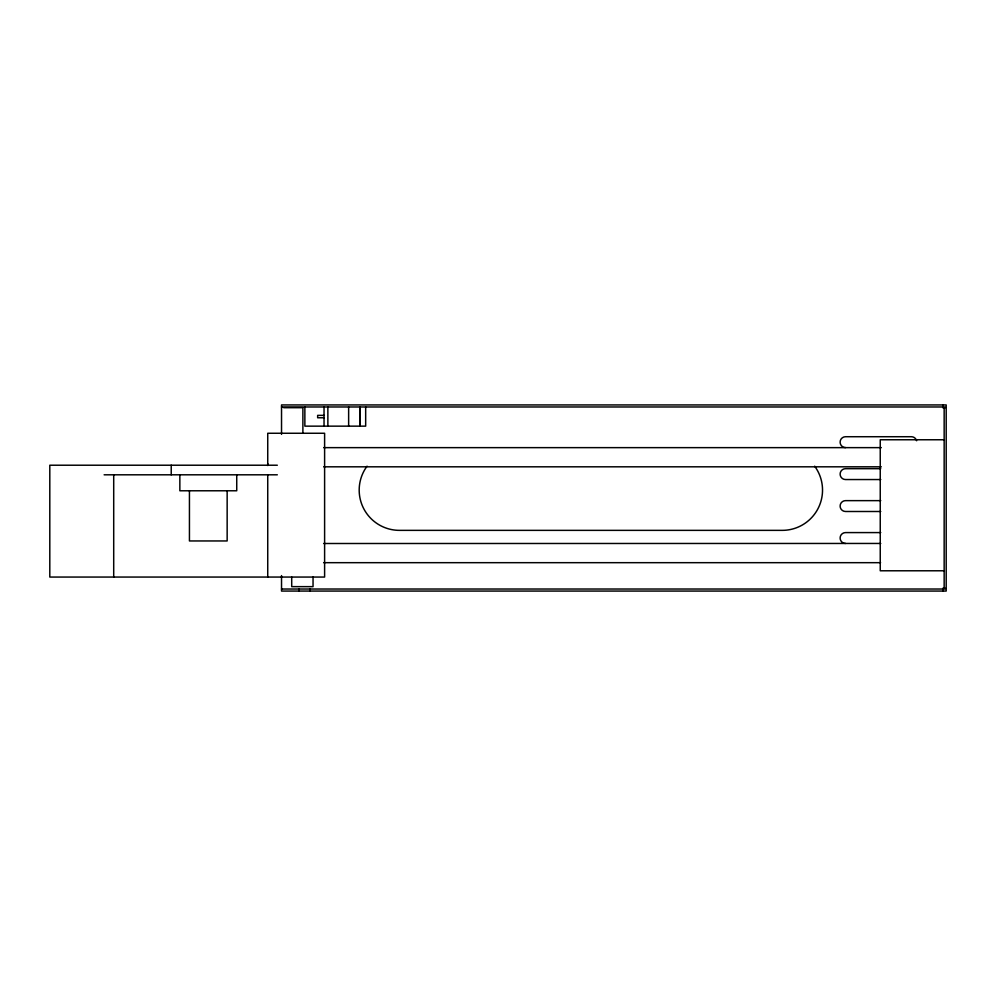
<?xml version="1.0" encoding="UTF-8"?>
<svg xmlns="http://www.w3.org/2000/svg" width="996" height="996" viewBox="0 0 996 996"><rect width="100%" height="100%" fill="white"/><g stroke="black" fill="none" stroke-linecap="round" stroke-linejoin="round"><path stroke-width="1.49" d="M267.7 465.219L267.737 463.613M281.532 406.978L946.2 406.978L946.2 404.936L281.532 404.936L281.532 434.38M283.711 407.7L302.884 407.7L302.884 433.26M324.036 415.369L317.649 415.369L317.649 417.76L324.036 417.76M944.158 439.759L880.24 439.759L880.24 570.783L944.158 570.783M323.65 447.64L881.311 447.64M277.324 465.219L49.8 465.219L49.8 577.058L324.609 577.058L324.609 433.26L267.737 433.26L267.737 465.53M323.65 466.813L881.311 466.813M880.75 468.68L845.542 468.68A5.428 5.428 0 0 0 840.114 474.108A5.428 5.428 0 0 0 845.542 479.549L880.75 479.549M104.119 474.806L277.324 474.806M880.75 500.639L845.542 500.639A5.428 5.428 0 0 0 840.114 506.068A5.428 5.428 0 0 0 845.542 511.496L880.75 511.496M880.75 532.586L845.542 532.586A5.428 5.428 0 0 0 840.114 538.027A5.428 5.428 0 0 0 845.542 543.455M323.613 543.505L880.75 543.455M323.613 562.678L880.589 562.678M281.532 589.022L946.2 589.022L946.2 591.064L281.532 591.064L281.532 575.588M944.158 407.999L944.158 588.001M943.137 404.936L943.137 405.833M943.137 406.978L943.137 407.999L946.2 407.999L946.2 588.001L943.137 588.001L943.137 589.022M943.137 590.167L943.137 591.064M365.669 406.978L365.669 426.151L304.863 426.151L304.863 406.978M360.179 406.978L360.179 426.151M359.917 406.978L359.917 426.151M348.637 406.978L348.637 426.151M327.871 406.978L327.871 426.151M324.036 406.978L324.036 426.151M313.043 577.058L313.043 586.644L291.704 586.644L291.704 577.058M309.98 589.022L309.98 591.064M299.111 589.022L299.111 591.064M267.737 474.806L267.737 577.058M236.737 474.806L236.737 490.779L179.853 490.779L179.853 474.806M227.15 490.779L227.15 540.953L189.439 540.953L189.439 490.779M171.225 465.219L171.225 474.806M113.706 474.806L113.706 577.058M367.051 466.19A40.263 40.263 0 0 0 399.446 530.358L782.271 530.358A40.263 40.263 0 0 0 814.666 466.19M845.542 447.59A5.428 5.428 0 0 1 840.114 442.162A5.428 5.428 0 0 1 845.542 436.721L911.365 436.721A5.428 5.428 0 0 1 916.619 440.755"/></g></svg>
